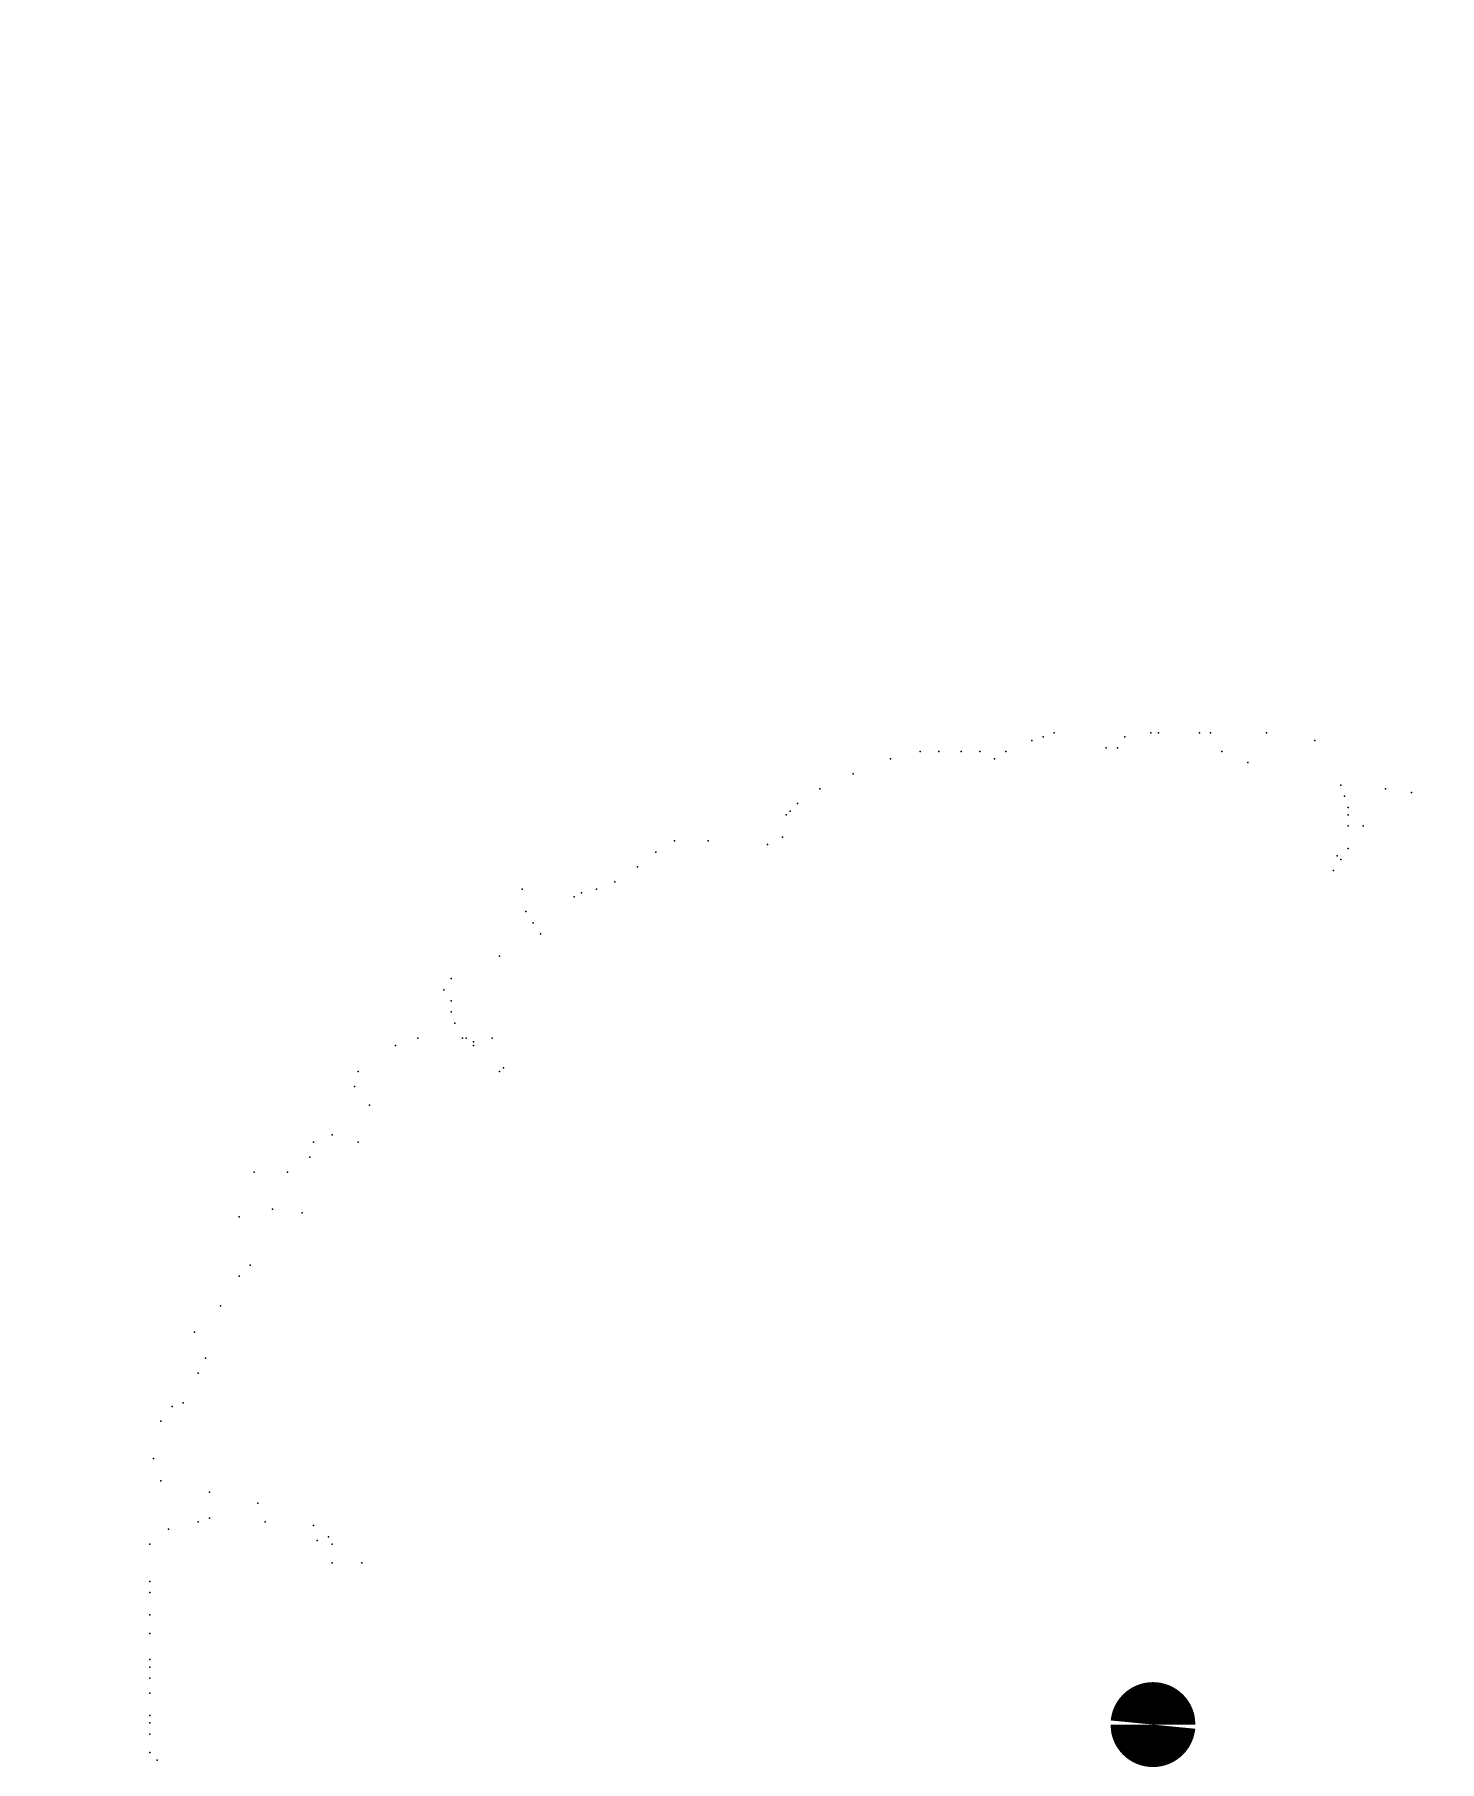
# Model space of a CAD drawing. Header units: metres. Extents: x 7 to 327053, y 40 to 7393807.
# Drawn here: x 326098.938 to 326099.996, y 7392866.777 to 7392868.078 of the extents above; entities that cross this region are included whole.
import ezdxf

# ---------------------------------------------------------------- set-up
doc = ezdxf.new("R2010")
doc.units = ezdxf.units.M
doc.layers.get('0').update_dxf_attribs({"lineweight": 18})
doc.layers.add('linagrossa', color=7, linetype='Continuous', lineweight=25)
doc.layers.add('VEGET', color=64, linetype='Continuous')

# ---------------------------------------------------------------- blocks, each defined once
blk = doc.blocks.new('A$C0D2935C8')
at = {"const_width": 0.256}
blk.add_lwpolyline([(5.917, 5.978, 1), (6.173, 5.978, 1)], format="xyb", close=True, dxfattribs=at)
for p in [(5.316, 11.91), (5.383, 11.932), (5.45, 11.955), (5.876, 11.932), (6.033, 11.955), (6.078, 11.955), (6.325, 11.955), (6.392, 11.955), (6.729, 11.955), (7.02, 11.91), (7.02, 11.91), (4.463, 11.798), (4.643, 11.843), (4.755, 11.843), (4.89, 11.843), (5.002, 11.843), (5.091, 11.798), (5.159, 11.843), (5.764, 11.865), (5.832, 11.865), (6.46, 11.843), (6.616, 11.776), (4.239, 11.708), (4.037, 11.618), (7.177, 11.641), (7.2, 11.573), (7.447, 11.618), (7.603, 11.596), (3.835, 11.462), (3.858, 11.484), (3.903, 11.529), (7.222, 11.506), (7.222, 11.462), (7.222, 11.394), (7.312, 11.394), (3.162, 11.304), (3.162, 11.304), (3.364, 11.304), (3.723, 11.282), (3.813, 11.327), (7.222, 11.259), (2.938, 11.147), (3.05, 11.237), (7.155, 11.215), (7.177, 11.192), (2.803, 11.058), (7.133, 11.125), (7.133, 11.125), (2.243, 11.013), (2.557, 10.968), (2.602, 10.991), (2.691, 11.013), (2.265, 10.878), (2.31, 10.811), (2.355, 10.744), (2.108, 10.609), (1.816, 10.475), (1.772, 10.407), (1.816, 10.34), (1.816, 10.273), (1.839, 10.205), (1.615, 10.116), (1.884, 10.116), (1.906, 10.116), (2.063, 10.116), (1.48, 10.071), (1.951, 10.093), (1.951, 10.071), (1.256, 9.914), (2.108, 9.914), (2.131, 9.936), (1.233, 9.824), (1.323, 9.712), (0.987, 9.488), (1.099, 9.533), (1.256, 9.488), (0.964, 9.398), (0.628, 9.308), (0.83, 9.308), (0.74, 9.084), (0.919, 9.062), (0.538, 9.039), (0.605, 8.748), (0.538, 8.68), (0.426, 8.501), (0.269, 8.344), (0.336, 8.187), (0.291, 8.097), (0.202, 7.918), (0.134, 7.895), (0.067, 7.806), (0.022, 7.581), (0.067, 7.447), (0.359, 7.379), (0.65, 7.312), (0.291, 7.2), (0.359, 7.222), (0.695, 7.2), (0.112, 7.155), (0.987, 7.178), (1.009, 7.087), (1.076, 7.11), (0, 7.065), (1.099, 7.065), (1.099, 6.953), (1.278, 6.953), (0, 6.841), (0, 6.774), (0, 6.639), (0, 6.527), (0, 6.37), (0, 6.325), (0, 6.258), (0, 6.168), (0, 6.033), (0, 5.989), (0, 5.921), (0, 5.809), (0.045, 5.764)]:
    blk.add_point(p)
blk = doc.blocks.new('*U60')
at = {"layer": 'VEGET', "xscale": 0.125, "yscale": 0.125, "zscale": 0.125}
blk.add_blockref('A$C0D2935C8', (-0.7528, -0.7472), dxfattribs=at)
blk = doc.blocks.new('*U61')
at = {"color": 0, "linetype": 'ByBlock', "lineweight": -2, "transparency": 16777216}
blk.add_blockref('*U60', (0, -8.2), dxfattribs=at)

msp = doc.modelspace()

# ---------------------------------------------------------------- hatches: boundary and pattern name
at = {"layer": 'linagrossa'}
h = msp.add_hatch(dxfattribs=at)
h.set_pattern_fill('AR-B88', color=256, scale=0.003, angle=210)
h.set_pattern_definition([(210, (321476.64965, 7391586.4824), (0.3048, -0.52792909), []), (300, (321476.64965, 7391586.4824), (0.568764543, -0.375529086), [0.6096, -0.6096])])
edge = h.paths.add_edge_path()
edge.add_spline(control_points=[(326106.6874, 7392873.477), (326105.314, 7392874.8815), (326102.12, 7392876.9367), (326100.4098, 7392877.6151)], knot_values=[13.371398, 13.371398, 13.371398, 13.371398, 18.724777, 18.724777, 18.724777, 18.724777], degree=3, periodic=0)
edge.add_line((326100.4098, 7392877.6151), (326098.8579, 7392877.6258))
edge.add_spline(control_points=[(326098.8579, 7392877.6258), (326098.7219, 7392877.3623), (326098.8018, 7392876.8984), (326099.0507, 7392876.2777)], knot_values=[8.266113, 8.266113, 8.266113, 8.266113, 10.563496, 10.563496, 10.563496, 10.563496], degree=3, periodic=0)
edge.add_line((326099.0507, 7392876.2777), (326100.8418, 7392876.2777))
edge.add_line((326100.8418, 7392876.2777), (326100.8418, 7392876.0777))
edge.add_line((326100.8418, 7392876.0777), (326100.8418, 7392873.0532))
edge.add_spline(control_points=[(326100.8418, 7392873.0532), (326102.2362, 7392870.8781), (326104.1738, 7392868.1991), (326106.1113, 7392865.5201)], knot_values=[0, 0, 0, 0, 5.195535, 5.195535, 5.195535, 5.195535], degree=3, periodic=0)
edge.add_spline(control_points=[(326106.1113, 7392865.5201), (326106.0682, 7392866.2006), (326106.2307, 7392866.5735), (326106.6874, 7392866.5057)], knot_values=[6.434892, 6.434892, 6.434892, 6.434892, 9.214212, 9.214212, 9.214212, 9.214212], degree=3, periodic=0)
edge.add_line((326106.6874, 7392866.5057), (326106.6874, 7392868.1379))
edge.add_spline(control_points=[(326106.6874, 7392868.1379), (326106.0024, 7392869.0879), (326105.3321, 7392870.0232), (326103.8675, 7392872.1072), (326103.1033, 7392873.2274), (326102.4735, 7392874.214)], knot_values=[0.937984, 0.937984, 0.937984, 0.937984, 2.797819, 2.797819, 5.263032, 5.263032, 5.263032, 5.263032], degree=3, periodic=0)
edge.add_spline(control_points=[(326102.4735, 7392874.214), (326102.7234, 7392874.0521), (326102.972, 7392873.8856), (326103.6968, 7392873.3825), (326104.1527, 7392873.0415), (326104.5664, 7392872.7022), (326104.5995, 7392872.6748), (326104.632, 7392872.6476), (326104.7432, 7392872.5546), (326104.8469, 7392872.4649), (326104.9505, 7392872.3752), (326105.5294, 7392871.874), (326106.1084, 7392871.3728), (326106.6874, 7392870.8716)], knot_values=[15.961963, 15.961963, 15.961963, 15.961963, 16.565704, 16.565704, 17.773187, 17.773187, 17.880539, 17.880539, 17.880539, 18.24767, 18.24767, 18.24767, 20.298869, 20.298869, 20.298869, 20.298869], degree=3, periodic=0)
edge.add_line((326106.6874, 7392870.8716), (326106.6874, 7392873.477))

# ---------------------------------------------------------------- block references
msp.add_blockref('*U61', (326099.7773, 7392875.0051))

doc.saveas('drawing.dxf')
